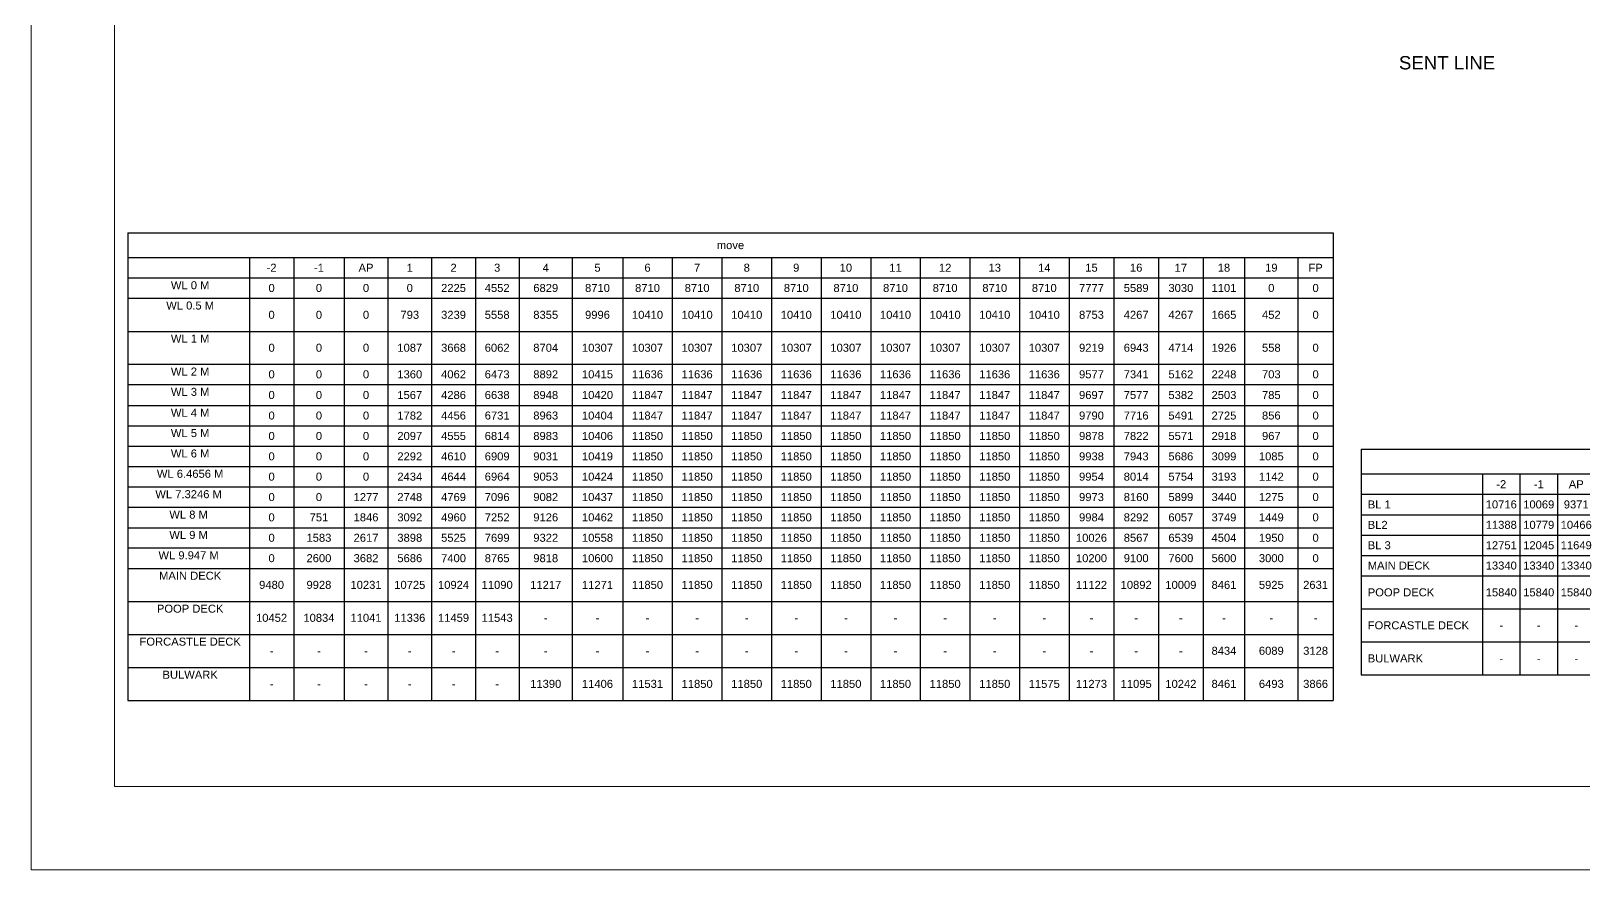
# Model space of a CAD drawing. Header units: inches. Extents: x 2352 to 5451, y 15 to 423.
# Drawn here: x 5221.4 to 5337.8, y 203.2 to 266.1 of the extents above; entities that cross this region are included whole.
import ezdxf

# ---------------------------------------------------------------- set-up
doc = ezdxf.new("R2010")
doc.units = ezdxf.units.IN
doc.header["$MEASUREMENT"] = 0
doc.styles.get("Standard").update_dxf_attribs({"font": 'arial.ttf'})

# ---------------------------------------------------------------- blocks, each defined once
blk = doc.blocks.new('*T114')
at = {"color": 0, "linetype": 'ByBlock', "lineweight": -2, "transparency": 16777216}
for p, q in [((0, 0), (90.36, 0)), ((0, 0), (0, -35.05)), ((90.36, 0), (90.36, -35.05)), ((0, -1.85), (90.36, -1.85)), ((9.13, -1.85), (9.13, -35.05)), ((12.44, -1.85), (12.44, -35.05)), ((16.22, -1.85), (16.22, -35.05)), ((19.5, -1.85), (19.5, -35.05)), ((22.78, -1.85), (22.78, -35.05)), ((26.06, -1.85), (26.06, -35.05)), ((29.33, -1.85), (29.33, -35.05)), ((33.32, -1.85), (33.32, -35.05)), ((37.1, -1.85), (37.1, -35.05)), ((40.82, -1.85), (40.82, -35.05)), ((44.54, -1.85), (44.54, -35.05)), ((48.26, -1.85), (48.26, -35.05)), ((51.97, -1.85), (51.97, -35.05)), ((55.69, -1.85), (55.69, -35.05)), ((59.41, -1.85), (59.41, -35.05)), ((63.13, -1.85), (63.13, -35.05)), ((66.84, -1.85), (66.84, -35.05)), ((70.56, -1.85), (70.56, -35.05)), ((73.91, -1.85), (73.91, -35.05)), ((77.27, -1.85), (77.27, -35.05)), ((80.62, -1.85), (80.62, -35.05)), ((83.72, -1.85), (83.72, -35.05)), ((87.72, -1.85), (87.72, -35.05)), ((0, -3.38), (90.36, -3.38)), ((0, -4.91), (90.36, -4.91)), ((0, -7.39), (90.36, -7.39)), ((0, -9.85), (90.36, -9.85)), ((0, -11.38), (90.36, -11.38)), ((0, -12.94), (90.36, -12.94)), ((0, -14.47), (90.36, -14.47)), ((0, -15.99), (90.36, -15.99)), ((0, -17.52), (90.36, -17.52)), ((0, -19.04), (90.36, -19.04)), ((0, -20.57), (90.36, -20.57)), ((0, -22.1), (90.36, -22.1)), ((0, -23.62), (90.36, -23.62)), ((0, -25.15), (90.36, -25.15)), ((0, -27.63), (90.36, -27.63)), ((0, -30.1), (90.36, -30.1)), ((0, -32.57), (90.36, -32.57)), ((0, -35.05), (90.36, -35.05))]:
    blk.add_line(p, q, dxfattribs=at)
at = {"color": 0, "lineweight": 9, "transparency": 16777216, "char_height": 0.6}
for s, insert, width, attachment_point in [('move', (45.18, -0.93), 89.867, 5), ('-2', (10.78, -2.62), 2.8199, 5), ('-1', (14.33, -2.62), 3.2956, 5), ('AP', (17.86, -2.62), 2.7849, 5), ('1', (21.14, -2.62), 2.7849, 5), ('2', (24.42, -2.62), 2.7849, 5), ('3', (27.69, -2.62), 2.7849, 5), ('4', (31.33, -2.62), 3.497, 5), ('5', (35.21, -2.62), 3.2892, 5), ('6', (38.96, -2.62), 3.2257, 5), ('7', (42.68, -2.62), 3.2257, 5), ('8', (46.4, -2.62), 3.2257, 5), ('9', (50.11, -2.62), 3.2257, 5), ('10', (53.83, -2.62), 3.2257, 5), ('11', (57.55, -2.62), 3.2257, 5), ('12', (61.27, -2.62), 3.2257, 5), ('13', (64.99, -2.62), 3.2257, 5), ('14', (68.7, -2.62), 3.2257, 5), ('15', (72.24, -2.62), 2.8604, 5), ('16', (75.59, -2.62), 2.8604, 5), ('17', (78.94, -2.62), 2.8604, 5), ('18', (82.17, -2.62), 2.6088, 5), ('19', (85.72, -2.62), 3.5066, 5), ('FP', (89.04, -2.62), 2.1484, 5), (' WL 0 M', (4.56, -3.63), 8.633, 2), ('0^J', (10.78, -4.14), 2.8199, 5), ('0^J', (14.33, -4.14), 3.2956, 5), ('0^J', (17.86, -4.14), 2.7849, 5), ('0^J', (21.14, -4.14), 2.7849, 5), ('2225', (24.42, -4.14), 2.7849, 5), ('4552^J', (27.69, -4.14), 2.7849, 5), ('6829^J', (31.33, -4.14), 3.497, 5), ('8710^J', (35.21, -4.14), 3.2892, 5), ('8710^J', (38.96, -4.14), 3.2257, 5), ('8710^J', (42.68, -4.14), 3.2257, 5), ('8710^J', (46.4, -4.14), 3.2257, 5), ('8710^J', (50.11, -4.14), 3.2257, 5), ('8710^J', (53.83, -4.14), 3.2257, 5), ('8710^J', (57.55, -4.14), 3.2257, 5), ('8710^J', (61.27, -4.14), 3.2257, 5), ('8710^J', (64.99, -4.14), 3.2257, 5), ('8710^J', (68.7, -4.14), 3.2257, 5), ('7777^J', (72.24, -4.14), 2.8604, 5), ('5589^J', (75.59, -4.14), 2.8604, 5), ('3030^J', (78.94, -4.14), 2.8604, 5), ('1101^J', (82.17, -4.14), 2.6088, 5), ('0^J', (85.72, -4.14), 3.5066, 5), ('0^J', (89.04, -4.14), 2.1484, 5), (' WL 0.5 M', (4.56, -5.15), 8.633, 2), ('0^J', (10.78, -6.15), 2.8199, 5), ('0^J', (14.33, -6.15), 3.2956, 5), ('0^J', (17.86, -6.15), 2.7849, 5), ('793^J', (21.14, -6.15), 2.7849, 5), ('3239^J', (24.42, -6.15), 2.7849, 5), ('5558^J', (27.69, -6.15), 2.7849, 5), ('8355^J', (31.33, -6.15), 3.497, 5), ('9996^J', (35.21, -6.15), 3.2892, 5), ('10410^J', (38.96, -6.15), 3.2257, 5), ('10410^J', (42.68, -6.15), 3.2257, 5), ('10410^J', (46.4, -6.15), 3.2257, 5), ('10410^J', (50.11, -6.15), 3.2257, 5), ('10410^J', (53.83, -6.15), 3.2257, 5), ('10410^J', (57.55, -6.15), 3.2257, 5), ('10410^J', (61.27, -6.15), 3.2257, 5), ('10410^J', (64.99, -6.15), 3.2257, 5), ('10410^J', (68.7, -6.15), 3.2257, 5), ('8753^J', (72.24, -6.15), 2.8604, 5), ('4267^J', (75.59, -6.15), 2.8604, 5), ('4267^J', (78.94, -6.15), 2.8604, 5), ('1665^J', (82.17, -6.15), 2.6088, 5), ('452^J', (85.72, -6.15), 3.5066, 5), ('0^J', (89.04, -6.15), 2.1484, 5), (' WL 1 M', (4.56, -7.63), 8.633, 2), ('0^J', (10.78, -8.62), 2.8199, 5), ('0^J', (14.33, -8.62), 3.2956, 5), ('0', (17.86, -8.62), 2.7849, 5), ('1087^J', (21.14, -8.62), 2.7849, 5), ('3668', (24.42, -8.62), 2.7849, 5), ('6062^J', (27.69, -8.62), 2.7849, 5), ('8704^J', (31.33, -8.62), 3.497, 5), ('10307^J', (35.21, -8.62), 3.2892, 5), ('10307^J', (38.96, -8.62), 3.2257, 5), ('10307^J', (42.68, -8.62), 3.2257, 5), ('10307^J', (46.4, -8.62), 3.2257, 5), ('10307^J', (50.11, -8.62), 3.2257, 5), ('10307^J', (53.83, -8.62), 3.2257, 5), ('10307^J', (57.55, -8.62), 3.2257, 5), ('10307^J', (61.27, -8.62), 3.2257, 5), ('10307^J', (64.99, -8.62), 3.2257, 5), ('10307^J', (68.7, -8.62), 3.2257, 5), ('9219^J', (72.24, -8.62), 2.8604, 5), ('6943^J', (75.59, -8.62), 2.8604, 5), ('4714^J', (78.94, -8.62), 2.8604, 5), ('1926^J', (82.17, -8.62), 2.6088, 5), ('558^J', (85.72, -8.62), 3.5066, 5), ('0^J', (89.04, -8.62), 2.1484, 5), (' WL 2 M', (4.56, -10.1), 8.633, 2), ('0^J', (10.78, -10.61), 2.8199, 5), ('0^J', (14.33, -10.61), 3.2956, 5), ('0^J', (17.86, -10.61), 2.7849, 5), ('1360^J', (21.14, -10.61), 2.7849, 5), ('4062^J', (24.42, -10.61), 2.7849, 5), ('6473^J', (27.69, -10.61), 2.7849, 5), ('8892^J', (31.33, -10.61), 3.497, 5), ('10415^J', (35.21, -10.61), 3.2892, 5), ('11636^J', (38.96, -10.61), 3.2257, 5), ('11636^J', (42.68, -10.61), 3.2257, 5), ('11636^J', (46.4, -10.61), 3.2257, 5), ('11636^J', (50.11, -10.61), 3.2257, 5), ('11636^J', (53.83, -10.61), 3.2257, 5), ('11636^J', (57.55, -10.61), 3.2257, 5), ('11636^J', (61.27, -10.61), 3.2257, 5), ('11636^J', (64.99, -10.61), 3.2257, 5), ('11636^J', (68.7, -10.61), 3.2257, 5), ('9577^J', (72.24, -10.61), 2.8604, 5), ('7341^J', (75.59, -10.61), 2.8604, 5), ('5162^J', (78.94, -10.61), 2.8604, 5), ('2248^J', (82.17, -10.61), 2.6088, 5), ('703^J', (85.72, -10.61), 3.5066, 5), ('0^J', (89.04, -10.61), 2.1484, 5), (' WL 3 M', (4.56, -11.62), 8.633, 2), ('0^J', (10.78, -12.16), 2.8199, 5), ('0^J', (14.33, -12.16), 3.2956, 5), ('0^J', (17.86, -12.16), 2.7849, 5), ('1567^J', (21.14, -12.16), 2.7849, 5), ('4286^J', (24.42, -12.16), 2.7849, 5), ('6638^J', (27.69, -12.16), 2.7849, 5), ('8948^J', (31.33, -12.16), 3.497, 5), ('10420^J', (35.21, -12.16), 3.2892, 5), ('11847^J', (38.96, -12.16), 3.2257, 5), ('11847^J', (42.68, -12.16), 3.2257, 5), ('11847^J', (46.4, -12.16), 3.2257, 5), ('11847^J', (50.11, -12.16), 3.2257, 5), ('11847^J', (53.83, -12.16), 3.2257, 5), ('11847^J', (57.55, -12.16), 3.2257, 5), ('11847^J', (61.27, -12.16), 3.2257, 5), ('11847^J', (64.99, -12.16), 3.2257, 5), ('11847^J', (68.7, -12.16), 3.2257, 5), ('9697^J', (72.24, -12.16), 2.8604, 5), ('7577^J', (75.59, -12.16), 2.8604, 5), ('5382^J', (78.94, -12.16), 2.8604, 5), ('2503^J', (82.17, -12.16), 2.6088, 5), ('785^J', (85.72, -12.16), 3.5066, 5), ('0^J', (89.04, -12.16), 2.1484, 5), (' WL 4 M', (4.56, -13.19), 8.633, 2), ('0^J', (10.78, -13.7), 2.8199, 5), ('0^J', (14.33, -13.7), 3.2956, 5), ('0^J', (17.86, -13.7), 2.7849, 5), ('1782^J', (21.14, -13.7), 2.7849, 5), ('4456^J', (24.42, -13.7), 2.7849, 5), ('6731^J', (27.69, -13.7), 2.7849, 5), ('8963^J', (31.33, -13.7), 3.497, 5), ('10404^J', (35.21, -13.7), 3.2892, 5), ('11847^J', (38.96, -13.7), 3.2257, 5), ('11847^J', (42.68, -13.7), 3.2257, 5), ('11847^J', (46.4, -13.7), 3.2257, 5), ('11847^J', (50.11, -13.7), 3.2257, 5), ('11847^J', (53.83, -13.7), 3.2257, 5), ('11847^J', (57.55, -13.7), 3.2257, 5), ('11847^J', (61.27, -13.7), 3.2257, 5), ('11847^J', (64.99, -13.7), 3.2257, 5), ('11847^J', (68.7, -13.7), 3.2257, 5), ('9790^J', (72.24, -13.7), 2.8604, 5), ('7716^J', (75.59, -13.7), 2.8604, 5), ('5491^J', (78.94, -13.7), 2.8604, 5), ('2725^J', (82.17, -13.7), 2.6088, 5), ('856^J', (85.72, -13.7), 3.5066, 5), ('0^J', (89.04, -13.7), 2.1484, 5), (' WL 5 M', (4.56, -14.71), 8.633, 2), ('0^J', (10.78, -15.23), 2.8199, 5), ('0^J', (14.33, -15.23), 3.2956, 5), ('0^J', (17.86, -15.23), 2.7849, 5), ('2097^J', (21.14, -15.23), 2.7849, 5), ('4555^J', (24.42, -15.23), 2.7849, 5), ('6814^J', (27.69, -15.23), 2.7849, 5), ('8983^J', (31.33, -15.23), 3.497, 5), ('10406^J', (35.21, -15.23), 3.2892, 5), ('11850^J', (38.96, -15.23), 3.2257, 5), ('11850^J', (42.68, -15.23), 3.2257, 5), ('11850^J', (46.4, -15.23), 3.2257, 5), ('11850^J', (50.11, -15.23), 3.2257, 5), ('11850^J', (53.83, -15.23), 3.2257, 5), ('11850^J', (57.55, -15.23), 3.2257, 5), ('11850^J', (61.27, -15.23), 3.2257, 5), ('11850^J', (64.99, -15.23), 3.2257, 5), ('11850^J', (68.7, -15.23), 3.2257, 5), ('9878^J', (72.24, -15.23), 2.8604, 5), ('7822^J', (75.59, -15.23), 2.8604, 5), ('5571^J', (78.94, -15.23), 2.8604, 5), ('2918^J', (82.17, -15.23), 2.6088, 5), ('967^J', (85.72, -15.23), 3.5066, 5), ('0^J', (89.04, -15.23), 2.1484, 5), (' WL 6 M', (4.56, -16.24), 8.633, 2), ('0^J', (10.78, -16.76), 2.8199, 5), ('0^J', (14.33, -16.76), 3.2956, 5), ('0^J', (17.86, -16.76), 2.7849, 5), ('2292', (21.14, -16.76), 2.7849, 5), ('4610^J', (24.42, -16.76), 2.7849, 5), ('6909^J', (27.69, -16.76), 2.7849, 5), ('9031^J', (31.33, -16.76), 3.497, 5), ('10419^J', (35.21, -16.76), 3.2892, 5), ('11850^J', (38.96, -16.76), 3.2257, 5), ('11850^J', (42.68, -16.76), 3.2257, 5), ('11850^J', (46.4, -16.76), 3.2257, 5), ('11850^J', (50.11, -16.76), 3.2257, 5), ('11850^J', (53.83, -16.76), 3.2257, 5), ('11850^J', (57.55, -16.76), 3.2257, 5), ('11850^J', (61.27, -16.76), 3.2257, 5), ('11850^J', (64.99, -16.76), 3.2257, 5), ('11850^J', (68.7, -16.76), 3.2257, 5), ('9938^J', (72.24, -16.76), 2.8604, 5), ('7943^J', (75.59, -16.76), 2.8604, 5), ('5686^J', (78.94, -16.76), 2.8604, 5), ('3099^J', (82.17, -16.76), 2.6088, 5), ('1085^J', (85.72, -16.76), 3.5066, 5), ('0^J', (89.04, -16.76), 2.1484, 5), (' WL 6.4656 M', (4.56, -17.76), 8.633, 2), ('0^J', (10.78, -18.28), 2.8199, 5), ('0^J', (14.33, -18.28), 3.2956, 5), ('0^J', (17.86, -18.28), 2.7849, 5), ('2434^J', (21.14, -18.28), 2.7849, 5), ('4644^J', (24.42, -18.28), 2.7849, 5), ('6964^J', (27.69, -18.28), 2.7849, 5), ('9053^J', (31.33, -18.28), 3.497, 5), ('10424^J', (35.21, -18.28), 3.2892, 5), ('11850^J', (38.96, -18.28), 3.2257, 5), ('11850^J', (42.68, -18.28), 3.2257, 5), ('11850^J', (46.4, -18.28), 3.2257, 5), ('11850^J', (50.11, -18.28), 3.2257, 5), ('11850^J', (53.83, -18.28), 3.2257, 5), ('11850^J', (57.55, -18.28), 3.2257, 5), ('11850^J', (61.27, -18.28), 3.2257, 5), ('11850^J', (64.99, -18.28), 3.2257, 5), ('11850^J', (68.7, -18.28), 3.2257, 5), ('9954^J', (72.24, -18.28), 2.8604, 5), ('8014^J', (75.59, -18.28), 2.8604, 5), ('5754^J', (78.94, -18.28), 2.8604, 5), ('3193^J', (82.17, -18.28), 2.6088, 5), ('1142^J', (85.72, -18.28), 3.5066, 5), ('0^J', (89.04, -18.28), 2.1484, 5), ('WL 7.3246 M', (4.56, -19.29), 8.633, 2), ('0^J', (10.78, -19.81), 2.8199, 5), ('0^J', (14.33, -19.81), 3.2956, 5), ('1277^J', (17.86, -19.81), 2.7849, 5), ('2748^J', (21.14, -19.81), 2.7849, 5), ('4769^J', (24.42, -19.81), 2.7849, 5), ('7096^J', (27.69, -19.81), 2.7849, 5), ('9082^J', (31.33, -19.81), 3.497, 5), ('10437^J', (35.21, -19.81), 3.2892, 5), ('11850^J', (38.96, -19.81), 3.2257, 5), ('11850^J', (42.68, -19.81), 3.2257, 5), ('11850^J', (46.4, -19.81), 3.2257, 5), ('11850^J', (50.11, -19.81), 3.2257, 5), ('11850^J', (53.83, -19.81), 3.2257, 5), ('11850^J', (57.55, -19.81), 3.2257, 5), ('11850^J', (61.27, -19.81), 3.2257, 5), ('11850^J', (64.99, -19.81), 3.2257, 5), ('11850^J', (68.7, -19.81), 3.2257, 5), ('9973^J', (72.24, -19.81), 2.8604, 5), ('8160^J', (75.59, -19.81), 2.8604, 5), ('5899^J', (78.94, -19.81), 2.8604, 5), ('3440^J', (82.17, -19.81), 2.6088, 5), ('1275^J', (85.72, -19.81), 3.5066, 5), ('0^J', (89.04, -19.81), 2.1484, 5), ('WL 8 M', (4.56, -20.82), 8.633, 2), ('0^J', (10.78, -21.33), 2.8199, 5), ('751^J', (14.33, -21.33), 3.2956, 5), ('1846^J', (17.86, -21.33), 2.7849, 5), ('3092^J', (21.14, -21.33), 2.7849, 5), ('4960^J', (24.42, -21.33), 2.7849, 5), ('7252^J', (27.69, -21.33), 2.7849, 5), ('9126^J', (31.33, -21.33), 3.497, 5), ('10462^J', (35.21, -21.33), 3.2892, 5), ('11850^J', (38.96, -21.33), 3.2257, 5), ('11850^J', (42.68, -21.33), 3.2257, 5), ('11850^J', (46.4, -21.33), 3.2257, 5), ('11850^J', (50.11, -21.33), 3.2257, 5), ('11850^J', (53.83, -21.33), 3.2257, 5), ('11850^J', (57.55, -21.33), 3.2257, 5), ('11850^J', (61.27, -21.33), 3.2257, 5), ('11850^J', (64.99, -21.33), 3.2257, 5), ('11850^J', (68.7, -21.33), 3.2257, 5), ('9984^J', (72.24, -21.33), 2.8604, 5), ('8292^J', (75.59, -21.33), 2.8604, 5), ('6057^J', (78.94, -21.33), 2.8604, 5), ('3749^J', (82.17, -21.33), 2.6088, 5), ('1449^J', (85.72, -21.33), 3.5066, 5), ('0^J', (89.04, -21.33), 2.1484, 5), ('WL 9 M', (4.56, -22.34), 8.633, 2), ('0^J', (10.78, -22.86), 2.8199, 5), ('1583^J', (14.33, -22.86), 3.2956, 5), ('2617^J', (17.86, -22.86), 2.7849, 5), ('3898^J', (21.14, -22.86), 2.7849, 5), ('5525^J', (24.42, -22.86), 2.7849, 5), ('7699^J', (27.69, -22.86), 2.7849, 5), ('9322^J', (31.33, -22.86), 3.497, 5), ('10558^J', (35.21, -22.86), 3.2892, 5), ('11850^J', (38.96, -22.86), 3.2257, 5), ('11850^J', (42.68, -22.86), 3.2257, 5), ('11850^J', (46.4, -22.86), 3.2257, 5), ('11850^J', (50.11, -22.86), 3.2257, 5), ('11850^J', (53.83, -22.86), 3.2257, 5), ('11850^J', (57.55, -22.86), 3.2257, 5), ('11850^J', (61.27, -22.86), 3.2257, 5), ('11850^J', (64.99, -22.86), 3.2257, 5), ('11850^J', (68.7, -22.86), 3.2257, 5), ('10026^J', (72.24, -22.86), 2.8604, 5), ('8567^J', (75.59, -22.86), 2.8604, 5), ('6539^J', (78.94, -22.86), 2.8604, 5), ('4504^J', (82.17, -22.86), 2.6088, 5), ('1950^J', (85.72, -22.86), 3.5066, 5), ('0^J', (89.04, -22.86), 2.1484, 5), ('WL 9.947 M', (4.56, -23.87), 8.633, 2), ('0^J', (10.78, -24.39), 2.8199, 5), ('2600^J', (14.33, -24.39), 3.2956, 5), ('3682^J', (17.86, -24.39), 2.7849, 5), ('5686^J', (21.14, -24.39), 2.7849, 5), ('7400^J', (24.42, -24.39), 2.7849, 5), ('8765^J', (27.69, -24.39), 2.7849, 5), ('9818^J', (31.33, -24.39), 3.497, 5), ('10600^J', (35.21, -24.39), 3.2892, 5), ('11850^J', (38.96, -24.39), 3.2257, 5), ('11850^J', (42.68, -24.39), 3.2257, 5), ('11850^J', (46.4, -24.39), 3.2257, 5), ('11850^J', (50.11, -24.39), 3.2257, 5), ('11850^J', (53.83, -24.39), 3.2257, 5), ('11850^J', (57.55, -24.39), 3.2257, 5), ('11850^J', (61.27, -24.39), 3.2257, 5), ('11850^J', (64.99, -24.39), 3.2257, 5), ('11850^J', (68.7, -24.39), 3.2257, 5), ('10200^J', (72.24, -24.39), 2.8604, 5), ('9100^J', (75.59, -24.39), 2.8604, 5), ('7600^J', (78.94, -24.39), 2.8604, 5), ('5600^J', (82.17, -24.39), 2.6088, 5), ('3000^J', (85.72, -24.39), 3.5066, 5), ('0^J', (89.04, -24.39), 2.1484, 5), (' MAIN DECK', (4.56, -25.4), 8.633, 2), ('9480^J', (10.78, -26.39), 2.8199, 5), ('9928^J', (14.33, -26.39), 3.2956, 5), ('10231^J', (17.86, -26.39), 2.7849, 5), ('10725^J', (21.14, -26.39), 2.7849, 5), ('10924^J', (24.42, -26.39), 2.7849, 5), ('11090^J', (27.69, -26.39), 2.7849, 5), ('11217^J', (31.33, -26.39), 3.497, 5), ('11271^J', (35.21, -26.39), 3.2892, 5), ('11850^J', (38.96, -26.39), 3.2257, 5), ('11850^J', (42.68, -26.39), 3.2257, 5), ('11850^J', (46.4, -26.39), 3.2257, 5), ('11850^J', (50.11, -26.39), 3.2257, 5), ('11850^J', (53.83, -26.39), 3.2257, 5), ('11850^J', (57.55, -26.39), 3.2257, 5), ('11850^J', (61.27, -26.39), 3.2257, 5), ('11850^J', (64.99, -26.39), 3.2257, 5), ('11850^J', (68.7, -26.39), 3.2257, 5), ('11122', (72.24, -26.39), 2.8604, 5), ('10892', (75.59, -26.39), 2.8604, 5), ('10009', (78.94, -26.39), 2.8604, 5), ('8461', (82.17, -26.39), 2.6088, 5), ('5925', (85.72, -26.39), 3.5066, 5), ('2631', (89.04, -26.39), 2.1484, 5), (' POOP DECK', (4.56, -27.87), 8.633, 2), ('10452', (10.78, -28.86), 2.8199, 5), ('10834', (14.33, -28.86), 3.2956, 5), ('11041', (17.86, -28.86), 2.7849, 5), ('11336', (21.14, -28.86), 2.7849, 5), ('11459', (24.42, -28.86), 2.7849, 5), ('11543', (27.69, -28.86), 2.7849, 5), ('-', (31.33, -28.86), 3.497, 5), ('-', (35.21, -28.86), 3.2892, 5), ('-', (38.96, -28.86), 3.2257, 5), ('-', (42.68, -28.86), 3.2257, 5), ('-', (46.4, -28.86), 3.2257, 5), ('-', (50.11, -28.86), 3.2257, 5), ('-', (53.83, -28.86), 3.2257, 5), ('-', (57.55, -28.86), 3.2257, 5), ('-', (61.27, -28.86), 3.2257, 5), ('-', (64.99, -28.86), 3.2257, 5), ('-', (68.7, -28.86), 3.2257, 5), ('-', (72.24, -28.86), 2.8604, 5), ('-', (75.59, -28.86), 2.8604, 5), ('-', (78.94, -28.86), 2.8604, 5), ('-', (82.17, -28.86), 2.6088, 5), ('-', (85.72, -28.86), 3.5066, 5), ('-', (89.04, -28.86), 2.1484, 5), (' FORCASTLE DECK', (4.56, -30.34), 8.633, 2), ('-', (10.78, -31.33), 2.8199, 5), ('-', (14.33, -31.33), 3.2956, 5), ('-', (17.86, -31.33), 2.7849, 5), ('-', (21.14, -31.33), 2.7849, 5), ('-', (24.42, -31.33), 2.7849, 5), ('-', (27.69, -31.33), 2.7849, 5), ('-', (31.33, -31.33), 3.497, 5), ('-', (35.21, -31.33), 3.2892, 5), ('-', (38.96, -31.33), 3.2257, 5), ('-', (42.68, -31.33), 3.2257, 5), ('-', (46.4, -31.33), 3.2257, 5), ('-', (50.11, -31.33), 3.2257, 5), ('-', (53.83, -31.33), 3.2257, 5), ('-', (57.55, -31.33), 3.2257, 5), ('-', (61.27, -31.33), 3.2257, 5), ('-', (64.99, -31.33), 3.2257, 5), ('-', (68.7, -31.33), 3.2257, 5), ('-', (72.24, -31.33), 2.8604, 5), ('-', (75.59, -31.33), 2.8604, 5), ('-', (78.94, -31.33), 2.8604, 5), ('8434', (82.17, -31.33), 2.6088, 5), ('6089', (85.72, -31.33), 3.5066, 5), ('3128', (89.04, -31.33), 2.1484, 5), (' BULWARK', (4.56, -32.82), 8.633, 2), ('11390', (31.33, -33.81), 3.497, 5), ('11406', (35.21, -33.81), 3.2892, 5), ('11531', (38.96, -33.81), 3.2257, 5), ('11850^J', (42.68, -33.81), 3.2257, 5), ('11850^J', (46.4, -33.81), 3.2257, 5), ('11850^J', (50.11, -33.81), 3.2257, 5), ('11850^J', (53.83, -33.81), 3.2257, 5), ('11850^J', (57.55, -33.81), 3.2257, 5), ('11850^J', (61.27, -33.81), 3.2257, 5), ('11850^J', (64.99, -33.81), 3.2257, 5), ('11575', (68.7, -33.81), 3.2257, 5), ('11273', (72.24, -33.81), 2.8604, 5), ('11095', (75.59, -33.81), 2.8604, 5), ('10242', (78.94, -33.81), 2.8604, 5), ('8461', (82.17, -33.81), 2.6088, 5), ('6493', (85.72, -33.81), 3.5066, 5), ('3866', (89.04, -33.81), 2.1484, 5), ('-', (10.78, -33.81), 2.8199, 5), ('-', (14.33, -33.81), 3.2956, 5), ('-', (17.86, -33.81), 2.7849, 5), ('-', (21.14, -33.81), 2.7849, 5), ('-', (24.42, -33.81), 2.7849, 5), ('-', (27.69, -33.81), 2.7849, 5)]:
    blk.add_mtext(s, dxfattribs=dict(at, insert=insert, width=width, attachment_point=attachment_point))
blk = doc.blocks.new('*T115')
at = {"color": 0, "linetype": 'ByBlock', "lineweight": -2, "transparency": 16777216}
for p, q in [((0, 0), (73.75, 0)), ((0, 0), (0, -16.92)), ((73.75, 0), (73.75, -16.92)), ((0, -1.85), (73.75, -1.85)), ((9.08, -1.85), (9.08, -16.92)), ((11.89, -1.85), (11.89, -16.92)), ((14.71, -1.85), (14.71, -16.92)), ((17.52, -1.85), (17.52, -16.92)), ((20.33, -1.85), (20.33, -16.92)), ((23.14, -1.85), (23.14, -16.92)), ((25.95, -1.85), (25.95, -16.92)), ((28.76, -1.85), (28.76, -16.92)), ((31.58, -1.85), (31.58, -16.92)), ((34.39, -1.85), (34.39, -16.92)), ((37.2, -1.85), (37.2, -16.92)), ((40.01, -1.85), (40.01, -16.92)), ((42.82, -1.85), (42.82, -16.92)), ((45.64, -1.85), (45.64, -16.92)), ((48.45, -1.85), (48.45, -16.92)), ((51.26, -1.85), (51.26, -16.92)), ((54.07, -1.85), (54.07, -16.92)), ((56.88, -1.85), (56.88, -16.92)), ((59.69, -1.85), (59.69, -16.92)), ((62.51, -1.85), (62.51, -16.92)), ((65.32, -1.85), (65.32, -16.92)), ((68.13, -1.85), (68.13, -16.92)), ((70.94, -1.85), (70.94, -16.92)), ((0, -3.38), (73.75, -3.38)), ((0, -4.91), (73.75, -4.91)), ((0, -6.43), (73.75, -6.43)), ((0, -7.96), (73.75, -7.96)), ((0, -9.49), (73.75, -9.49)), ((0, -11.97), (73.75, -11.97)), ((0, -14.44), (73.75, -14.44)), ((0, -16.92), (73.75, -16.92))]:
    blk.add_line(p, q, dxfattribs=at)
at = {"color": 0, "lineweight": 9, "transparency": 16777216, "char_height": 0.6}
for s, insert, width, attachment_point in [('TABLE ORDINATE OF HEIGHT ABOVE BASELINE (mm)', (36.88, -0.93), 73.2602, 5), ('-2', (10.49, -2.62), 2.3197, 5), ('-1', (13.3, -2.62), 2.3197, 5), ('AP', (16.11, -2.62), 2.3197, 5), ('1', (18.92, -2.62), 2.3197, 5), ('2', (21.74, -2.62), 2.3197, 5), ('3', (24.55, -2.62), 2.3197, 5), ('4', (27.36, -2.62), 2.3197, 5), ('5', (30.17, -2.62), 2.3197, 5), ('6', (32.98, -2.62), 2.3197, 5), ('7', (35.79, -2.62), 2.3197, 5), ('8', (38.61, -2.62), 2.3197, 5), ('9', (41.42, -2.62), 2.3197, 5), ('10', (44.23, -2.62), 2.3197, 5), ('11', (47.04, -2.62), 2.3197, 5), ('12', (49.85, -2.62), 2.3197, 5), ('13', (52.66, -2.62), 2.3197, 5), ('14', (55.48, -2.62), 2.3197, 5), ('15', (58.29, -2.62), 2.3197, 5), ('16', (61.1, -2.62), 2.3197, 5), ('17', (63.91, -2.62), 2.3197, 5), ('18', (66.72, -2.62), 2.3197, 5), ('19', (69.53, -2.62), 2.3197, 5), ('FP', (72.35, -2.62), 2.3197, 5), (' BL 1', (0.25, -4.14), 8.5909, 4), ('10716', (10.49, -4.14), 2.3197, 5), ('10069', (13.3, -4.14), 2.3197, 5), ('9371', (16.11, -4.14), 2.3197, 5), ('7770', (18.92, -4.14), 2.3197, 5), ('305', (21.74, -4.14), 2.3197, 5), ('-', (24.55, -4.14), 2.3197, 5), ('-', (27.36, -4.14), 2.3197, 5), ('-', (30.17, -4.14), 2.3197, 5), ('-', (32.98, -4.14), 2.3197, 5), ('-', (35.79, -4.14), 2.3197, 5), ('-', (38.61, -4.14), 2.3197, 5), ('-', (41.42, -4.14), 2.3197, 5), ('-', (44.23, -4.14), 2.3197, 5), ('-', (47.04, -4.14), 2.3197, 5), ('-', (49.85, -4.14), 2.3197, 5), ('-', (52.66, -4.14), 2.3197, 5), ('-', (55.48, -4.14), 2.3197, 5), ('-', (58.29, -4.14), 2.3197, 5), ('-', (61.1, -4.14), 2.3197, 5), ('-', (63.91, -4.14), 2.3197, 5), ('3320', (66.72, -4.14), 2.3197, 5), ('9739', (69.53, -4.14), 2.3197, 5), ('15773', (72.35, -4.14), 2.3197, 5), (' BL2', (0.25, -5.67), 8.5909, 4), ('11388', (10.49, -5.67), 2.3197, 5), ('10779', (13.3, -5.67), 2.3197, 5), ('10466', (16.11, -5.67), 2.3197, 5), ('9241', (18.92, -5.67), 2.3197, 5), ('9332', (21.74, -5.67), 2.3197, 5), ('322', (24.55, -5.67), 2.3197, 5), ('-', (27.36, -5.67), 2.3197, 5), ('-', (30.17, -5.67), 2.3197, 5), ('-', (32.98, -5.67), 2.3197, 5), ('-', (35.79, -5.67), 2.3197, 5), ('-', (38.61, -5.67), 2.3197, 5), ('-', (41.42, -5.67), 2.3197, 5), ('-', (44.23, -5.67), 2.3197, 5), ('-', (47.04, -5.67), 2.3197, 5), ('-', (49.85, -5.67), 2.3197, 5), ('-', (52.66, -5.67), 2.3197, 5), ('-', (55.48, -5.67), 2.3197, 5), ('-', (58.29, -5.67), 2.3197, 5), ('75', (61.1, -5.67), 2.3197, 5), ('6946', (63.91, -5.67), 2.3197, 5), ('9909', (66.72, -5.67), 2.3197, 5), ('-', (69.53, -5.67), 2.3197, 5), ('-', (72.35, -5.67), 2.3197, 5), (' BL 3', (0.25, -7.2), 8.5909, 4), ('12751', (10.49, -7.2), 2.3197, 5), ('12045', (13.3, -7.2), 2.3197, 5), ('11649', (16.11, -7.2), 2.3197, 5), ('11077', (18.92, -7.2), 2.3197, 5), ('10572', (21.74, -7.2), 2.3197, 5), ('10017', (24.55, -7.2), 2.3197, 5), ('4923', (27.36, -7.2), 2.3197, 5), ('500', (58.29, -7.2), 2.3197, 5), ('9411', (61.1, -7.2), 2.3197, 5), ('-', (30.17, -7.2), 2.3197, 5), ('-', (32.98, -7.2), 2.3197, 5), ('-', (35.79, -7.2), 2.3197, 5), ('-', (38.61, -7.2), 2.3197, 5), ('-', (41.42, -7.2), 2.3197, 5), ('-', (44.23, -7.2), 2.3197, 5), ('-', (47.04, -7.2), 2.3197, 5), ('-', (49.85, -7.2), 2.3197, 5), ('-', (52.66, -7.2), 2.3197, 5), ('-', (55.48, -7.2), 2.3197, 5), ('-', (63.91, -7.2), 2.3197, 5), ('-', (66.72, -7.2), 2.3197, 5), ('-', (69.53, -7.2), 2.3197, 5), ('-', (72.35, -7.2), 2.3197, 5), (' MAIN DECK', (0.25, -8.72), 8.5909, 4), ('13340', (10.49, -8.72), 2.3197, 5), ('13340', (13.3, -8.72), 2.3197, 5), ('13340', (16.11, -8.72), 2.3197, 5), ('13340', (18.92, -8.72), 2.3197, 5), ('13340', (21.74, -8.72), 2.3197, 5), ('13340', (24.55, -8.72), 2.3197, 5), ('13340', (27.36, -8.72), 2.3197, 5), ('13340', (30.17, -8.72), 2.3197, 5), ('13340', (32.98, -8.72), 2.3197, 5), ('13340', (35.79, -8.72), 2.3197, 5), ('13340', (38.61, -8.72), 2.3197, 5), ('13340', (41.42, -8.72), 2.3197, 5), ('13340', (44.23, -8.72), 2.3197, 5), ('13340', (47.04, -8.72), 2.3197, 5), ('13340', (49.85, -8.72), 2.3197, 5), ('13340', (52.66, -8.72), 2.3197, 5), ('13340', (55.48, -8.72), 2.3197, 5), ('13340', (58.29, -8.72), 2.3197, 5), ('13340', (61.1, -8.72), 2.3197, 5), ('13340', (63.91, -8.72), 2.3197, 5), ('13340', (66.72, -8.72), 2.3197, 5), ('13340', (69.53, -8.72), 2.3197, 5), ('13340', (72.35, -8.72), 2.3197, 5), (' POOP DECK', (0.25, -10.73), 8.5909, 4), ('15840', (10.49, -10.73), 2.3197, 5), ('15840', (13.3, -10.73), 2.3197, 5), ('15840', (16.11, -10.73), 2.3197, 5), ('15840', (18.92, -10.73), 2.3197, 5), ('15840', (21.74, -10.73), 2.3197, 5), ('15840', (24.55, -10.73), 2.3197, 5), ('-', (27.36, -10.73), 2.3197, 5), ('-', (30.17, -10.73), 2.3197, 5), ('-', (32.98, -10.73), 2.3197, 5), ('-', (35.79, -10.73), 2.3197, 5), ('-', (38.61, -10.73), 2.3197, 5), ('-', (41.42, -10.73), 2.3197, 5), ('-', (44.23, -10.73), 2.3197, 5), ('-', (47.04, -10.73), 2.3197, 5), ('-', (49.85, -10.73), 2.3197, 5), ('-', (52.66, -10.73), 2.3197, 5), ('-', (55.48, -10.73), 2.3197, 5), ('-', (58.29, -10.73), 2.3197, 5), ('-', (61.1, -10.73), 2.3197, 5), ('-', (63.91, -10.73), 2.3197, 5), ('-', (66.72, -10.73), 2.3197, 5), ('-', (69.53, -10.73), 2.3197, 5), ('-', (72.35, -10.73), 2.3197, 5), (' FORCASTLE DECK', (0.25, -13.2), 8.5909, 4), ('-', (10.49, -13.2), 2.3197, 5), ('-', (13.3, -13.2), 2.3197, 5), ('-', (16.11, -13.2), 2.3197, 5), ('-', (18.92, -13.2), 2.3197, 5), ('-', (21.74, -13.2), 2.3197, 5), ('-', (24.55, -13.2), 2.3197, 5), ('-', (27.36, -13.2), 2.3197, 5), ('-', (30.17, -13.2), 2.3197, 5), ('-', (32.98, -13.2), 2.3197, 5), ('-', (35.79, -13.2), 2.3197, 5), ('-', (38.61, -13.2), 2.3197, 5), ('-', (41.42, -13.2), 2.3197, 5), ('-', (44.23, -13.2), 2.3197, 5), ('-', (47.04, -13.2), 2.3197, 5), ('-', (49.85, -13.2), 2.3197, 5), ('-', (52.66, -13.2), 2.3197, 5), ('-', (55.48, -13.2), 2.3197, 5), ('-', (58.29, -13.2), 2.3197, 5), ('-', (61.1, -13.2), 2.3197, 5), ('-', (63.91, -13.2), 2.3197, 5), ('15840', (66.72, -13.2), 2.3197, 5), ('15840', (69.53, -13.2), 2.3197, 5), ('5983', (72.35, -13.2), 2.3197, 5), (' BULWARK', (0.25, -15.68), 8.5909, 4), ('-', (10.49, -15.68), 2.3197, 5), ('-', (13.3, -15.68), 2.3197, 5), ('-', (16.11, -15.68), 2.3197, 5), ('-', (18.92, -15.68), 2.3197, 5), ('-', (21.74, -15.68), 2.3197, 5), ('-', (24.55, -15.68), 2.3197, 5), ('14386', (27.36, -15.68), 2.3197, 5), ('14340', (30.17, -15.68), 2.3197, 5), ('14340', (32.98, -15.68), 2.3197, 5), ('14340', (35.79, -15.68), 2.3197, 5), ('14340', (38.61, -15.68), 2.3197, 5), ('14340', (41.42, -15.68), 2.3197, 5), ('14340', (44.23, -15.68), 2.3197, 5), ('14340', (47.04, -15.68), 2.3197, 5), ('14340', (49.85, -15.68), 2.3197, 5), ('14340', (52.66, -15.68), 2.3197, 5), ('14340', (55.48, -15.68), 2.3197, 5), ('14340', (58.29, -15.68), 2.3197, 5), ('14340', (61.1, -15.68), 2.3197, 5), ('14340', (63.91, -15.68), 2.3197, 5), ('14462', (66.72, -15.68), 2.3197, 5), ('16308', (69.53, -15.68), 2.3197, 5), ('6893', (72.35, -15.68), 2.3197, 5)]:
    blk.add_mtext(s, dxfattribs=dict(at, insert=insert, width=width, attachment_point=attachment_point))

msp = doc.modelspace()

# ---------------------------------------------------------------- linework, layer by layer
at = {"lineweight": 9}
for points in [[(5221.43668, 203.22603), (5431.68668, 203.22603), (5431.68668, 351.72603), (5221.43668, 351.72603)], [(5227.68668, 209.47603), (5425.43668, 209.47603), (5425.43668, 345.47603), (5227.68668, 345.47603)]]:
    msp.add_lwpolyline(points, close=True, dxfattribs=at)

# ---------------------------------------------------------------- block references
for name, p in [('*T114', (5228.6863, 250.97644)), ('*T115', (5321.15343, 234.75525))]:
    msp.add_blockref(name, p)

# ---------------------------------------------------------------- texts
msp.add_text('SENT LINE', height=1, dxfattribs=at).set_placement((5323.97158, 263.21924))

doc.saveas('drawing.dxf')
